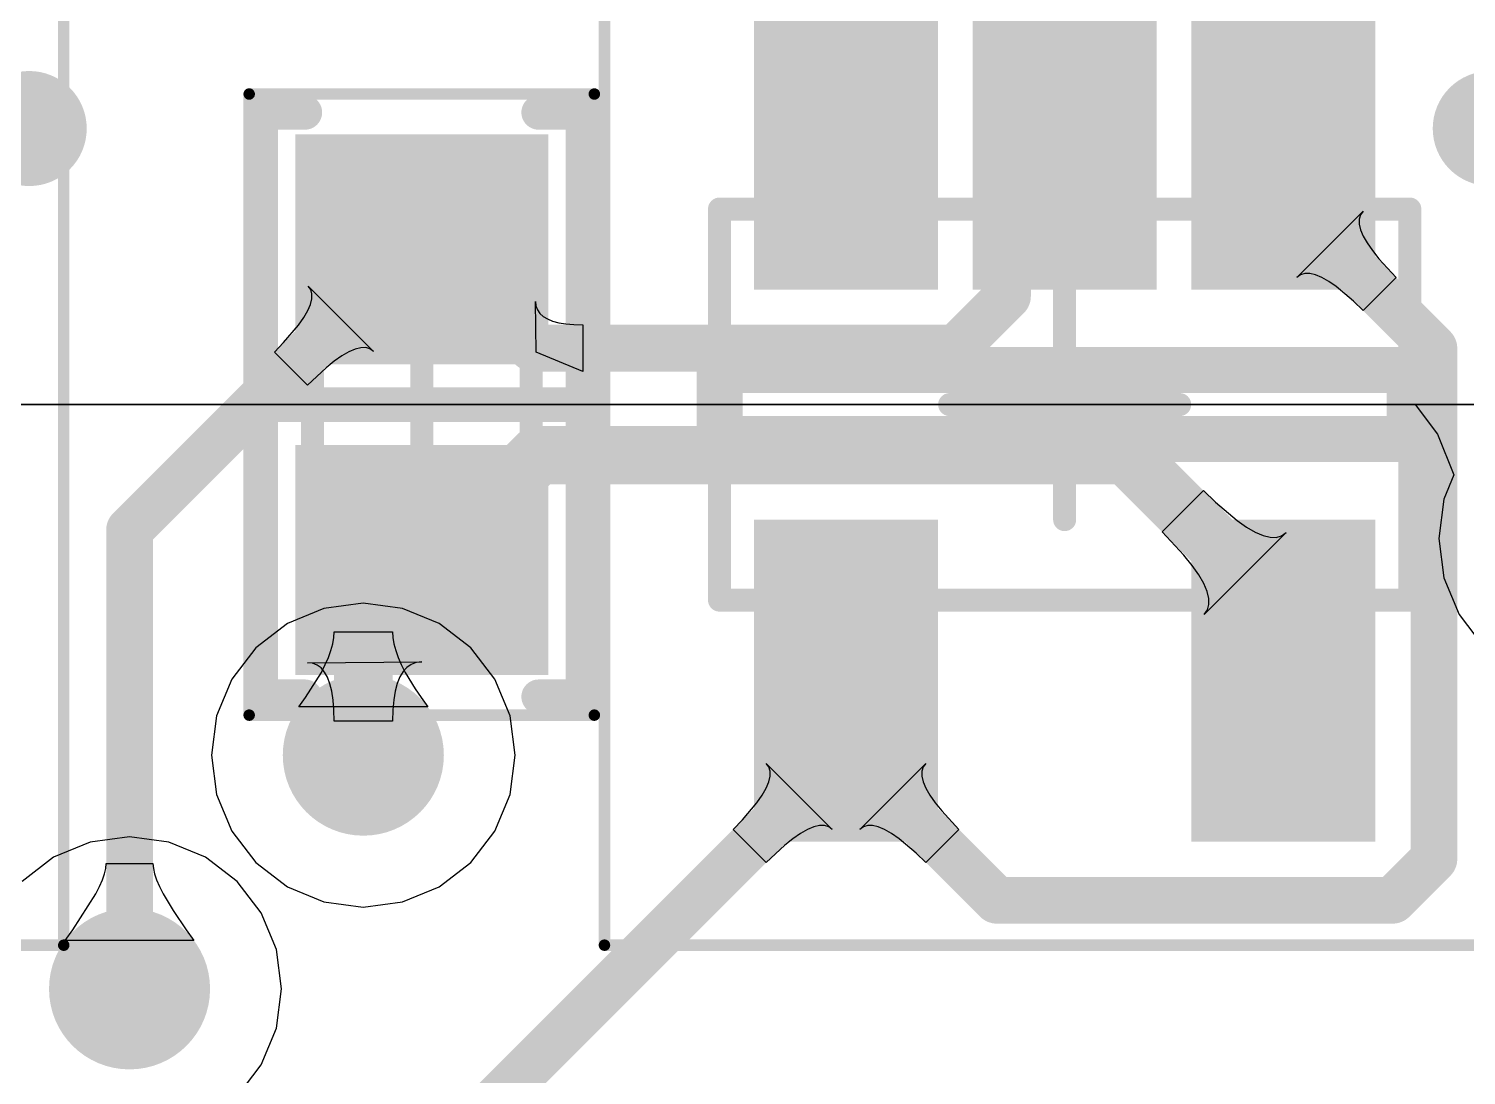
# Model space of a CAD drawing. Header units: inches. Extents: x -0.01 to 3.94, y -0.06 to 4.68.
# Drawn here: x 0.3028 to 0.5487, y 3.5652 to 3.7443 of the extents above; entities that cross this region are included whole.
import ezdxf

# ---------------------------------------------------------------- set-up
doc = ezdxf.new("R2010")
doc.units = ezdxf.units.IN
doc.header["$MEASUREMENT"] = 0
for name, color, linetype in [('Bottom Layer', 5, 'Continuous'), ('Int1 -GND)', 16, 'Continuous'), ('Int2 -PWR)', 76, 'Continuous'), ('Multi-Layer', 9, 'Continuous'), ('Top 3D Body', 56, 'Continuous'), ('Top Courtyard', 56, 'Continuous'), ('Top Layer', 1, 'Continuous'), ('Top Overlay', 2, 'Continuous'), ('Top Paste', 8, 'Continuous'), ('Top Solder', 216, 'Continuous'), ('Via Holes', 16, 'Continuous')]:
    doc.layers.add(name, color=color, linetype=linetype)

# ---------------------------------------------------------------- blocks, each defined once
blk = doc.blocks.new('A3DDA0BC_073E_4B18_9613_F713A7EC1E27_427')
at = {"layer": 'Top Layer'}
for points in [[(-0.07283, 0.02362), (-0.07283, 0.05118), (-0.02165, 0.05118), (-0.02165, 0.02362)], [(0.02165, 0.02362), (0.02165, 0.05118), (0.07283, 0.05118), (0.07283, 0.02362)], [(-0.07283, -0.01378), (-0.07283, 0.01378), (-0.02165, 0.01378), (-0.02165, -0.01378)], [(-0.07283, -0.05118), (-0.07283, -0.02362), (-0.02165, -0.02362), (-0.02165, -0.05118)], [(0.02165, -0.05118), (0.02165, -0.02362), (0.07283, -0.02362), (0.07283, -0.05118)]]:
    blk.add_hatch(color=1, dxfattribs=at).paths.add_polyline_path(points)
at = {"layer": 'Top Paste'}
for points in [[(-0.07283, 0.02362), (-0.07283, 0.05118), (-0.02165, 0.05118), (-0.02165, 0.02362)], [(0.02165, 0.02362), (0.02165, 0.05118), (0.07283, 0.05118), (0.07283, 0.02362)], [(-0.07283, -0.01378), (-0.07283, 0.01378), (-0.02165, 0.01378), (-0.02165, -0.01378)], [(-0.07283, -0.05118), (-0.07283, -0.02362), (-0.02165, -0.02362), (-0.02165, -0.05118)], [(0.02165, -0.05118), (0.02165, -0.02362), (0.07283, -0.02362), (0.07283, -0.05118)]]:
    blk.add_hatch(color=8, dxfattribs=at).paths.add_polyline_path(points)
at = {"layer": 'Top Solder'}
for points in [[(-0.0748, 0.02165), (-0.0748, 0.05315), (-0.01969, 0.05315), (-0.01969, 0.02165)], [(0.01968, 0.02165), (0.01968, 0.05315), (0.0748, 0.05315), (0.0748, 0.02165)], [(-0.0748, -0.01575), (-0.0748, 0.01575), (-0.01969, 0.01575), (-0.01969, -0.01575)], [(-0.0748, -0.05315), (-0.0748, -0.02165), (-0.01969, -0.02165), (-0.01969, -0.05315)], [(0.01968, -0.05315), (0.01968, -0.02165), (0.0748, -0.02165), (0.0748, -0.05315)]]:
    blk.add_hatch(color=216, dxfattribs=at).paths.add_polyline_path(points)
at = {"layer": 'Top 3D Body'}
for points in [[(-0.03346, -0.05905, 0.00394, 0.00394, 0), (-0.03346, 0.05906, 0.00394, 0.00394, 0)], [(0.03346, 0.05906, 0.00394, 0.00394, 0), (-0.03346, 0.05906, 0.00394, 0.00394, 0)], [(0.03346, -0.05905, 0.00394, 0.00394, 0), (0.03346, 0.05906, 0.00394, 0.00394, 0)], [(0.03346, -0.05905, 0.00394, 0.00394, 0), (-0.03346, -0.05905, 0.00394, 0.00394, 0)]]:
    blk.add_lwpolyline(points, format="xyseb", dxfattribs=at)
for points in [[(-0.03445, 0.05906, 0.00197, 0.00197, 1), (-0.03248, 0.05906, 0.00197, 0.00197, 1)], [(-0.03445, 0.05906, 0.00197, 0.00197, 1), (-0.03248, 0.05906, 0.00197, 0.00197, 1)], [(0.03248, 0.05906, 0.00197, 0.00197, 1), (0.03445, 0.05906, 0.00197, 0.00197, 1)], [(0.03248, 0.05906, 0.00197, 0.00197, 1), (0.03445, 0.05906, 0.00197, 0.00197, 1)], [(-0.03445, -0.05905, 0.00197, 0.00197, 1), (-0.03248, -0.05905, 0.00197, 0.00197, 1)], [(-0.03445, -0.05905, 0.00197, 0.00197, 1), (-0.03248, -0.05905, 0.00197, 0.00197, 1)], [(0.03248, -0.05905, 0.00197, 0.00197, 1), (0.03445, -0.05905, 0.00197, 0.00197, 1)], [(0.03248, -0.05905, 0.00197, 0.00197, 1), (0.03445, -0.05905, 0.00197, 0.00197, 1)]]:
    blk.add_lwpolyline(points, format="xyseb", close=True, dxfattribs=at)
at = {"layer": 'Top Courtyard'}
for points in [[(-0.09252, -0.07874, 0.00197, 0.00197, 0), (-0.09252, 0.07874, 0.00197, 0.00197, 0)], [(0.09252, 0.07874, 0.00197, 0.00197, 0), (-0.09252, 0.07874, 0.00197, 0.00197, 0)], [(0.09252, -0.07874, 0.00197, 0.00197, 0), (0.09252, 0.07874, 0.00197, 0.00197, 0)], [(0, -0.01968, 0.00394, 0.00394, 0), (0, 0.01969, 0.00394, 0.00394, 0)], [(0.01969, 0, 0.00394, 0.00394, 0), (-0.01968, 0, 0.00394, 0.00394, 0)], [(0.09252, -0.07874, 0.00197, 0.00197, 0), (-0.09252, -0.07874, 0.00197, 0.00197, 0)]]:
    blk.add_lwpolyline(points, format="xyseb", dxfattribs=at)
for points in [[(-0.09301, 0.07874, 0.000984, 0.000984, 1), (-0.09203, 0.07874, 0.000984, 0.000984, 1)], [(-0.09301, 0.07874, 0.000984, 0.000984, 1), (-0.09203, 0.07874, 0.000984, 0.000984, 1)], [(0.09203, 0.07874, 0.000984, 0.000984, 1), (0.09301, 0.07874, 0.000984, 0.000984, 1)], [(0.09203, 0.07874, 0.000984, 0.000984, 1), (0.09301, 0.07874, 0.000984, 0.000984, 1)], [(-0.00098, 0.01969, 0.00197, 0.00197, 1), (0.00098, 0.01969, 0.00197, 0.00197, 1)], [(-0.02067, 0, 0.00197, 0.00197, 1), (-0.0187, 0, 0.00197, 0.00197, 1)], [(0.0187, 0, 0.00197, 0.00197, 1), (0.02067, 0, 0.00197, 0.00197, 1)], [(-0.00098, -0.01968, 0.00197, 0.00197, 1), (0.00098, -0.01968, 0.00197, 0.00197, 1)], [(-0.09301, -0.07874, 0.000984, 0.000984, 1), (-0.09203, -0.07874, 0.000984, 0.000984, 1)], [(-0.09301, -0.07874, 0.000984, 0.000984, 1), (-0.09203, -0.07874, 0.000984, 0.000984, 1)], [(0.09203, -0.07874, 0.000984, 0.000984, 1), (0.09301, -0.07874, 0.000984, 0.000984, 1)], [(0.09203, -0.07874, 0.000984, 0.000984, 1), (0.09301, -0.07874, 0.000984, 0.000984, 1)]]:
    blk.add_lwpolyline(points, format="xyseb", close=True, dxfattribs=at)
at = {"layer": 'Top Overlay'}
for points in [[(-0.04232, 0.07283, 0.00984, 0.00984, 1), (-0.05217, 0.07283, 0.00984, 0.00984, 1)], [(-0.05463, 0.07283, 0.00492, 0.00492, 1), (-0.0497, 0.07283, 0.00492, 0.00492, 1)], [(-0.04478, 0.07283, 0.00492, 0.00492, 1), (-0.03986, 0.07283, 0.00492, 0.00492, 1)], [(-0.00787, 0.05906, 0.00394, 0.00394, 1), (-0.00394, 0.05906, 0.00394, 0.00394, 1)], [(-0.00787, 0.05906, 0.00394, 0.00394, 1), (-0.00394, 0.05906, 0.00394, 0.00394, 1)], [(0.00394, 0.05906, 0.00394, 0.00394, 1), (0.00787, 0.05906, 0.00394, 0.00394, 1)], [(0.00394, 0.05906, 0.00394, 0.00394, 1), (0.00787, 0.05906, 0.00394, 0.00394, 1)], [(-0.00787, -0.05905, 0.00394, 0.00394, 1), (-0.00394, -0.05905, 0.00394, 0.00394, 1)], [(-0.00787, -0.05905, 0.00394, 0.00394, 1), (-0.00394, -0.05905, 0.00394, 0.00394, 1)], [(0.00394, -0.05905, 0.00394, 0.00394, 1), (0.00787, -0.05905, 0.00394, 0.00394, 1)], [(0.00394, -0.05905, 0.00394, 0.00394, 1), (0.00787, -0.05905, 0.00394, 0.00394, 1)]]:
    blk.add_lwpolyline(points, format="xyseb", close=True, dxfattribs=at)
for points in [[(0.00591, 0.05906, 0.00787, 0.00787, 0), (-0.00591, 0.05906, 0.00787, 0.00787, 0)], [(-0.00591, -0.05905, 0.00787, 0.00787, 0), (-0.00591, 0.05906, 0.00787, 0.00787, 0)], [(0.00591, -0.05905, 0.00787, 0.00787, 0), (0.00591, 0.05906, 0.00787, 0.00787, 0)], [(0.00591, -0.05905, 0.00787, 0.00787, 0), (-0.00591, -0.05905, 0.00787, 0.00787, 0)]]:
    blk.add_lwpolyline(points, format="xyseb", dxfattribs=at)
blk = doc.blocks.new('A3DDA0BC_073E_4B18_9613_F713A7EC1E27_429')
at = {"layer": 'Top Layer'}
for points in [[(-0.07283, 0.02362), (-0.07283, 0.05118), (-0.02165, 0.05118), (-0.02165, 0.02362)], [(0.02165, 0.02362), (0.02165, 0.05118), (0.07283, 0.05118), (0.07283, 0.02362)], [(-0.07283, -0.01378), (-0.07283, 0.01378), (-0.02165, 0.01378), (-0.02165, -0.01378)], [(-0.07283, -0.05118), (-0.07283, -0.02362), (-0.02165, -0.02362), (-0.02165, -0.05118)], [(0.02165, -0.05118), (0.02165, -0.02362), (0.07283, -0.02362), (0.07283, -0.05118)]]:
    blk.add_hatch(color=1, dxfattribs=at).paths.add_polyline_path(points)
at = {"layer": 'Top Paste'}
for points in [[(-0.07283, 0.02362), (-0.07283, 0.05118), (-0.02165, 0.05118), (-0.02165, 0.02362)], [(0.02165, 0.02362), (0.02165, 0.05118), (0.07283, 0.05118), (0.07283, 0.02362)], [(-0.07283, -0.01378), (-0.07283, 0.01378), (-0.02165, 0.01378), (-0.02165, -0.01378)], [(-0.07283, -0.05118), (-0.07283, -0.02362), (-0.02165, -0.02362), (-0.02165, -0.05118)], [(0.02165, -0.05118), (0.02165, -0.02362), (0.07283, -0.02362), (0.07283, -0.05118)]]:
    blk.add_hatch(color=8, dxfattribs=at).paths.add_polyline_path(points)
at = {"layer": 'Top Solder'}
for points in [[(-0.0748, 0.02165), (-0.0748, 0.05315), (-0.01969, 0.05315), (-0.01969, 0.02165)], [(0.01968, 0.02165), (0.01968, 0.05315), (0.0748, 0.05315), (0.0748, 0.02165)], [(-0.0748, -0.01575), (-0.0748, 0.01575), (-0.01969, 0.01575), (-0.01969, -0.01575)], [(-0.0748, -0.05315), (-0.0748, -0.02165), (-0.01969, -0.02165), (-0.01969, -0.05315)], [(0.01968, -0.05315), (0.01968, -0.02165), (0.0748, -0.02165), (0.0748, -0.05315)]]:
    blk.add_hatch(color=216, dxfattribs=at).paths.add_polyline_path(points)
at = {"layer": 'Top 3D Body'}
for points in [[(-0.03346, -0.05905, 0.00394, 0.00394, 0), (-0.03346, 0.05906, 0.00394, 0.00394, 0)], [(0.03346, 0.05906, 0.00394, 0.00394, 0), (-0.03346, 0.05906, 0.00394, 0.00394, 0)], [(0.03346, -0.05905, 0.00394, 0.00394, 0), (0.03346, 0.05906, 0.00394, 0.00394, 0)], [(0.03346, -0.05905, 0.00394, 0.00394, 0), (-0.03346, -0.05905, 0.00394, 0.00394, 0)]]:
    blk.add_lwpolyline(points, format="xyseb", dxfattribs=at)
for points in [[(-0.03445, 0.05906, 0.00197, 0.00197, 1), (-0.03248, 0.05906, 0.00197, 0.00197, 1)], [(-0.03445, 0.05906, 0.00197, 0.00197, 1), (-0.03248, 0.05906, 0.00197, 0.00197, 1)], [(0.03248, 0.05906, 0.00197, 0.00197, 1), (0.03445, 0.05906, 0.00197, 0.00197, 1)], [(0.03248, 0.05906, 0.00197, 0.00197, 1), (0.03445, 0.05906, 0.00197, 0.00197, 1)], [(-0.03445, -0.05905, 0.00197, 0.00197, 1), (-0.03248, -0.05905, 0.00197, 0.00197, 1)], [(-0.03445, -0.05905, 0.00197, 0.00197, 1), (-0.03248, -0.05905, 0.00197, 0.00197, 1)], [(0.03248, -0.05905, 0.00197, 0.00197, 1), (0.03445, -0.05905, 0.00197, 0.00197, 1)], [(0.03248, -0.05905, 0.00197, 0.00197, 1), (0.03445, -0.05905, 0.00197, 0.00197, 1)]]:
    blk.add_lwpolyline(points, format="xyseb", close=True, dxfattribs=at)
at = {"layer": 'Top Courtyard'}
for points in [[(-0.09252, -0.07874, 0.00197, 0.00197, 0), (-0.09252, 0.07874, 0.00197, 0.00197, 0)], [(0.09252, 0.07874, 0.00197, 0.00197, 0), (-0.09252, 0.07874, 0.00197, 0.00197, 0)], [(0.09252, -0.07874, 0.00197, 0.00197, 0), (0.09252, 0.07874, 0.00197, 0.00197, 0)], [(0, -0.01968, 0.00394, 0.00394, 0), (0, 0.01969, 0.00394, 0.00394, 0)], [(0.01969, 0, 0.00394, 0.00394, 0), (-0.01968, 0, 0.00394, 0.00394, 0)], [(0.09252, -0.07874, 0.00197, 0.00197, 0), (-0.09252, -0.07874, 0.00197, 0.00197, 0)]]:
    blk.add_lwpolyline(points, format="xyseb", dxfattribs=at)
for points in [[(-0.09301, 0.07874, 0.000984, 0.000984, 1), (-0.09203, 0.07874, 0.000984, 0.000984, 1)], [(-0.09301, 0.07874, 0.000984, 0.000984, 1), (-0.09203, 0.07874, 0.000984, 0.000984, 1)], [(0.09203, 0.07874, 0.000984, 0.000984, 1), (0.09301, 0.07874, 0.000984, 0.000984, 1)], [(0.09203, 0.07874, 0.000984, 0.000984, 1), (0.09301, 0.07874, 0.000984, 0.000984, 1)], [(-0.00098, 0.01969, 0.00197, 0.00197, 1), (0.00098, 0.01969, 0.00197, 0.00197, 1)], [(-0.02067, 0, 0.00197, 0.00197, 1), (-0.0187, 0, 0.00197, 0.00197, 1)], [(0.0187, 0, 0.00197, 0.00197, 1), (0.02067, 0, 0.00197, 0.00197, 1)], [(-0.00098, -0.01968, 0.00197, 0.00197, 1), (0.00098, -0.01968, 0.00197, 0.00197, 1)], [(-0.09301, -0.07874, 0.000984, 0.000984, 1), (-0.09203, -0.07874, 0.000984, 0.000984, 1)], [(-0.09301, -0.07874, 0.000984, 0.000984, 1), (-0.09203, -0.07874, 0.000984, 0.000984, 1)], [(0.09203, -0.07874, 0.000984, 0.000984, 1), (0.09301, -0.07874, 0.000984, 0.000984, 1)], [(0.09203, -0.07874, 0.000984, 0.000984, 1), (0.09301, -0.07874, 0.000984, 0.000984, 1)]]:
    blk.add_lwpolyline(points, format="xyseb", close=True, dxfattribs=at)
at = {"layer": 'Top Overlay'}
for points in [[(-0.04232, 0.07283, 0.00984, 0.00984, 1), (-0.05217, 0.07283, 0.00984, 0.00984, 1)], [(-0.05463, 0.07283, 0.00492, 0.00492, 1), (-0.0497, 0.07283, 0.00492, 0.00492, 1)], [(-0.04478, 0.07283, 0.00492, 0.00492, 1), (-0.03986, 0.07283, 0.00492, 0.00492, 1)], [(-0.00787, 0.05906, 0.00394, 0.00394, 1), (-0.00394, 0.05906, 0.00394, 0.00394, 1)], [(-0.00787, 0.05906, 0.00394, 0.00394, 1), (-0.00394, 0.05906, 0.00394, 0.00394, 1)], [(0.00394, 0.05906, 0.00394, 0.00394, 1), (0.00787, 0.05906, 0.00394, 0.00394, 1)], [(0.00394, 0.05906, 0.00394, 0.00394, 1), (0.00787, 0.05906, 0.00394, 0.00394, 1)], [(-0.00787, -0.05905, 0.00394, 0.00394, 1), (-0.00394, -0.05905, 0.00394, 0.00394, 1)], [(-0.00787, -0.05905, 0.00394, 0.00394, 1), (-0.00394, -0.05905, 0.00394, 0.00394, 1)], [(0.00394, -0.05905, 0.00394, 0.00394, 1), (0.00787, -0.05905, 0.00394, 0.00394, 1)], [(0.00394, -0.05905, 0.00394, 0.00394, 1), (0.00787, -0.05905, 0.00394, 0.00394, 1)]]:
    blk.add_lwpolyline(points, format="xyseb", close=True, dxfattribs=at)
for points in [[(0.00591, 0.05906, 0.00787, 0.00787, 0), (-0.00591, 0.05906, 0.00787, 0.00787, 0)], [(-0.00591, -0.05905, 0.00787, 0.00787, 0), (-0.00591, 0.05906, 0.00787, 0.00787, 0)], [(0.00591, -0.05905, 0.00787, 0.00787, 0), (0.00591, 0.05906, 0.00787, 0.00787, 0)], [(0.00591, -0.05905, 0.00787, 0.00787, 0), (-0.00591, -0.05905, 0.00787, 0.00787, 0)]]:
    blk.add_lwpolyline(points, format="xyseb", dxfattribs=at)
blk = doc.blocks.new('CAP_0603_1608_592')
at = {"layer": 'Top Layer'}
for points in [[(-0.04429, -0.01968), (-0.04429, 0.01969), (-0.00886, 0.01969), (-0.00886, -0.01968)], [(0.00886, -0.01968), (0.00886, 0.01969), (0.04429, 0.01969), (0.04429, -0.01968)]]:
    blk.add_hatch(color=1, dxfattribs=at).paths.add_polyline_path(points)
at = {"layer": 'Top Paste'}
for points in [[(-0.04429, -0.01968), (-0.04429, 0.01969), (-0.00886, 0.01969), (-0.00886, -0.01968)], [(0.00886, -0.01968), (0.00886, 0.01969), (0.04429, 0.01969), (0.04429, -0.01968)]]:
    blk.add_hatch(color=8, dxfattribs=at).paths.add_polyline_path(points)
at = {"layer": 'Top Solder'}
for points in [[(-0.04626, -0.02165), (-0.04626, 0.02165), (-0.00689, 0.02165), (-0.00689, -0.02165)], [(0.00689, -0.02165), (0.00689, 0.02165), (0.04626, 0.02165), (0.04626, -0.02165)]]:
    blk.add_hatch(color=216, dxfattribs=at).paths.add_polyline_path(points)
at = {"layer": 'Top 3D Body'}
for points in [[(-0.03445, 0.0187, 0.00394, 0.00394, 0), (0.03445, 0.0187, 0.00394, 0.00394, 0)], [(-0.03445, 0.0187, 0.00394, 0.00394, 0), (-0.03445, -0.0187, 0.00394, 0.00394, 0)], [(0.03445, 0.0187, 0.00394, 0.00394, 0), (0.03445, -0.0187, 0.00394, 0.00394, 0)], [(-0.03445, -0.0187, 0.00394, 0.00394, 0), (0.03445, -0.0187, 0.00394, 0.00394, 0)]]:
    blk.add_lwpolyline(points, format="xyseb", dxfattribs=at)
for points in [[(-0.03543, 0.0187, 0.00197, 0.00197, 1), (-0.03346, 0.0187, 0.00197, 0.00197, 1)], [(-0.03543, 0.0187, 0.00197, 0.00197, 1), (-0.03346, 0.0187, 0.00197, 0.00197, 1)], [(0.03346, 0.0187, 0.00197, 0.00197, 1), (0.03543, 0.0187, 0.00197, 0.00197, 1)], [(0.03346, 0.0187, 0.00197, 0.00197, 1), (0.03543, 0.0187, 0.00197, 0.00197, 1)], [(-0.03543, -0.0187, 0.00197, 0.00197, 1), (-0.03346, -0.0187, 0.00197, 0.00197, 1)], [(-0.03543, -0.0187, 0.00197, 0.00197, 1), (-0.03346, -0.0187, 0.00197, 0.00197, 1)], [(0.03346, -0.0187, 0.00197, 0.00197, 1), (0.03543, -0.0187, 0.00197, 0.00197, 1)], [(0.03346, -0.0187, 0.00197, 0.00197, 1), (0.03543, -0.0187, 0.00197, 0.00197, 1)]]:
    blk.add_lwpolyline(points, format="xyseb", close=True, dxfattribs=at)
at = {"layer": 'Top Courtyard'}
for points in [[(-0.05315, 0.02953, 0.00197, 0.00197, 0), (0.05315, 0.02953, 0.00197, 0.00197, 0)], [(-0.05315, 0.02953, 0.00197, 0.00197, 0), (-0.05315, -0.02953, 0.00197, 0.00197, 0)], [(0.05315, 0.02953, 0.00197, 0.00197, 0), (0.05315, -0.02953, 0.00197, 0.00197, 0)], [(0, 0.0187, 0.00394, 0.00394, 0), (0, -0.0187, 0.00394, 0.00394, 0)], [(-0.0187, 0, 0.00394, 0.00394, 0), (0.0187, 0, 0.00394, 0.00394, 0)], [(-0.05315, -0.02953, 0.00197, 0.00197, 0), (0.05315, -0.02953, 0.00197, 0.00197, 0)]]:
    blk.add_lwpolyline(points, format="xyseb", dxfattribs=at)
for points in [[(-0.05364, 0.02953, 0.000984, 0.000984, 1), (-0.05266, 0.02953, 0.000984, 0.000984, 1)], [(-0.05364, 0.02953, 0.000984, 0.000984, 1), (-0.05266, 0.02953, 0.000984, 0.000984, 1)], [(0.05266, 0.02953, 0.000984, 0.000984, 1), (0.05364, 0.02953, 0.000984, 0.000984, 1)], [(0.05266, 0.02953, 0.000984, 0.000984, 1), (0.05364, 0.02953, 0.000984, 0.000984, 1)], [(-0.00098, 0.0187, 0.00197, 0.00197, 1), (0.00098, 0.0187, 0.00197, 0.00197, 1)], [(-0.01968, 0, 0.00197, 0.00197, 1), (-0.01772, 0, 0.00197, 0.00197, 1)], [(0.01772, 0, 0.00197, 0.00197, 1), (0.01968, 0, 0.00197, 0.00197, 1)], [(-0.00098, -0.0187, 0.00197, 0.00197, 1), (0.00098, -0.0187, 0.00197, 0.00197, 1)], [(-0.05364, -0.02953, 0.000984, 0.000984, 1), (-0.05266, -0.02953, 0.000984, 0.000984, 1)], [(-0.05364, -0.02953, 0.000984, 0.000984, 1), (-0.05266, -0.02953, 0.000984, 0.000984, 1)], [(0.05266, -0.02953, 0.000984, 0.000984, 1), (0.05364, -0.02953, 0.000984, 0.000984, 1)], [(0.05266, -0.02953, 0.000984, 0.000984, 1), (0.05364, -0.02953, 0.000984, 0.000984, 1)]]:
    blk.add_lwpolyline(points, format="xyseb", close=True, dxfattribs=at)
at = {"layer": 'Top Overlay'}
for points in [[(-0.05, 0.02756, 0.00591, 0.00591, 0), (-0.05, 0.02, 0.00591, 0.00591, 0)], [(-0.05, 0.02756, 0.00591, 0.00591, 0), (0.05, 0.02756, 0.00591, 0.00591, 0)], [(0, 0.02756, 0.00591, 0.00591, 0), (0, -0.02756, 0.00591, 0.00591, 0)], [(0.05, 0.02756, 0.00591, 0.00591, 0), (0.05, 0.02, 0.00591, 0.00591, 0)], [(-0.05, -0.02, 0.00591, 0.00591, 0), (-0.05, -0.02756, 0.00591, 0.00591, 0)], [(0.05, -0.02, 0.00591, 0.00591, 0), (0.05, -0.02756, 0.00591, 0.00591, 0)], [(-0.05, -0.02756, 0.00591, 0.00591, 0), (0.05, -0.02756, 0.00591, 0.00591, 0)]]:
    blk.add_lwpolyline(points, format="xyseb", dxfattribs=at)
for points in [[(-0.05148, 0.02756, 0.00295, 0.00295, 1), (-0.04852, 0.02756, 0.00295, 0.00295, 1)], [(-0.05148, 0.02756, 0.00295, 0.00295, 1), (-0.04852, 0.02756, 0.00295, 0.00295, 1)], [(-0.00148, 0.02756, 0.00295, 0.00295, 1), (0.00148, 0.02756, 0.00295, 0.00295, 1)], [(0.04852, 0.02756, 0.00295, 0.00295, 1), (0.05148, 0.02756, 0.00295, 0.00295, 1)], [(0.04852, 0.02756, 0.00295, 0.00295, 1), (0.05148, 0.02756, 0.00295, 0.00295, 1)], [(-0.05148, 0.02, 0.00295, 0.00295, 1), (-0.04852, 0.02, 0.00295, 0.00295, 1)], [(0.04852, 0.02, 0.00295, 0.00295, 1), (0.05148, 0.02, 0.00295, 0.00295, 1)], [(-0.05148, -0.02, 0.00295, 0.00295, 1), (-0.04852, -0.02, 0.00295, 0.00295, 1)], [(0.04852, -0.02, 0.00295, 0.00295, 1), (0.05148, -0.02, 0.00295, 0.00295, 1)], [(-0.05148, -0.02756, 0.00295, 0.00295, 1), (-0.04852, -0.02756, 0.00295, 0.00295, 1)], [(-0.05148, -0.02756, 0.00295, 0.00295, 1), (-0.04852, -0.02756, 0.00295, 0.00295, 1)], [(-0.00148, -0.02756, 0.00295, 0.00295, 1), (0.00148, -0.02756, 0.00295, 0.00295, 1)], [(0.04852, -0.02756, 0.00295, 0.00295, 1), (0.05148, -0.02756, 0.00295, 0.00295, 1)], [(0.04852, -0.02756, 0.00295, 0.00295, 1), (0.05148, -0.02756, 0.00295, 0.00295, 1)]]:
    blk.add_lwpolyline(points, format="xyseb", close=True, dxfattribs=at)

msp = doc.modelspace()

# ---------------------------------------------------------------- hatches: boundary and pattern name
at = {"layer": 'Bottom Layer'}
h = msp.add_hatch(color=5, dxfattribs=at)
edge = h.paths.add_edge_path()
edge.add_arc((0.36, 3.62), 0.01378, 0, 360)
h = msp.add_hatch(color=5, dxfattribs=at)
edge = h.paths.add_edge_path()
edge.add_arc((0.32, 3.58), 0.01378, 0, 360)
at = {"layer": 'Int1 -GND)'}
h = msp.add_hatch(color=7, dxfattribs=at)
edge = h.paths.add_edge_path()
edge.add_arc((0.36, 3.62), 0.01378, 0, 360)
h = msp.add_hatch(color=7, dxfattribs=at)
edge = h.paths.add_edge_path()
edge.add_arc((0.32, 3.58), 0.01378, 0, 360)
at = {"layer": 'Int2 -PWR)'}
h = msp.add_hatch(color=7, dxfattribs=at)
edge = h.paths.add_edge_path()
edge.add_arc((0.36, 3.62), 0.01378, 0, 360)
h = msp.add_hatch(color=7, dxfattribs=at)
edge = h.paths.add_edge_path()
edge.add_arc((0.32, 3.58), 0.01378, 0, 360)
at = {"layer": 'Top Layer'}
h = msp.add_hatch(color=1, dxfattribs=at)
edge = h.paths.add_edge_path()
edge.add_arc((0.36, 3.62), 0.01378, 0, 360)
h = msp.add_hatch(color=1, dxfattribs=at)
edge = h.paths.add_edge_path()
edge.add_arc((0.32, 3.58), 0.01378, 0, 360)
at = {"layer": 'Via Holes'}
h = msp.add_hatch(color=7, dxfattribs=at)
edge = h.paths.add_edge_path()
edge.add_arc((0.36, 3.62), 0.00689, 0, 360)
h = msp.add_hatch(color=7, dxfattribs=at)
edge = h.paths.add_edge_path()
edge.add_arc((0.32, 3.58), 0.00689, 0, 360)

# ---------------------------------------------------------------- linework, layer by layer
at = {"layer": 'Int1 -GND)'}
for p, q in [((0.15, 3.68), (1.07, 3.68)), ((0.36, 3.646), (0.35327, 3.64512)), ((0.36673, 3.64512), (0.36, 3.646)), ((0.35327, 3.64512), (0.347, 3.64252)), ((0.373, 3.64252), (0.36673, 3.64512)), ((0.347, 3.64252), (0.34161, 3.63839)), ((0.37839, 3.63839), (0.373, 3.64252)), ((0.34161, 3.63839), (0.33748, 3.633)), ((0.38252, 3.633), (0.37839, 3.63839)), ((0.33748, 3.633), (0.33488, 3.62673)), ((0.38512, 3.62673), (0.38252, 3.633)), ((0.33488, 3.62673), (0.334, 3.62)), ((0.386, 3.62), (0.38512, 3.62673)), ((0.334, 3.62), (0.33488, 3.61327)), ((0.38512, 3.61327), (0.386, 3.62)), ((0.33488, 3.61327), (0.33748, 3.607)), ((0.38252, 3.607), (0.38512, 3.61327)), ((0.33748, 3.607), (0.34161, 3.60161)), ((0.37839, 3.60161), (0.38252, 3.607)), ((0.34161, 3.60161), (0.347, 3.59748)), ((0.373, 3.59748), (0.37839, 3.60161)), ((0.347, 3.59748), (0.35327, 3.59488)), ((0.36673, 3.59488), (0.373, 3.59748)), ((0.35327, 3.59488), (0.36, 3.594)), ((0.36, 3.594), (0.36673, 3.59488))]:
    msp.add_line(p, q, dxfattribs=at)
at = {"layer": 'Int2 -PWR)'}
for p, q in [((0.15, 3.68), (0.53998, 3.68)), ((0.53998, 3.68), (0.54379, 3.67495)), ((0.54379, 3.67495), (0.54662, 3.668)), ((0.54662, 3.668), (0.54488, 3.6638)), ((0.54488, 3.6638), (0.544, 3.65707)), ((0.544, 3.65707), (0.54488, 3.65034)), ((0.54488, 3.65034), (0.54748, 3.64407)), ((0.54748, 3.64407), (0.55161, 3.63868)), ((0.32, 3.606), (0.31327, 3.60512)), ((0.32673, 3.60512), (0.32, 3.606)), ((0.31327, 3.60512), (0.307, 3.60252)), ((0.333, 3.60252), (0.32673, 3.60512)), ((0.307, 3.60252), (0.30161, 3.59839)), ((0.33839, 3.59839), (0.333, 3.60252)), ((0.34252, 3.593), (0.33839, 3.59839)), ((0.34512, 3.58673), (0.34252, 3.593)), ((0.346, 3.58), (0.34512, 3.58673)), ((0.34512, 3.57327), (0.346, 3.58)), ((0.34252, 3.567), (0.34512, 3.57327)), ((0.33839, 3.56161), (0.34252, 3.567))]:
    msp.add_line(p, q, dxfattribs=at)
at = {"layer": 'Multi-Layer'}
msp.add_line((1.07, 3.68), (0.15, 3.68), dxfattribs=at)
at = {"layer": 'Top Layer'}
for p, q in [((0.51975, 3.70177), (0.53106, 3.71309)), ((0.53061, 3.71247), (0.53038, 3.71173)), ((0.53038, 3.71173), (0.53038, 3.71088)), ((0.53106, 3.71309), (0.53061, 3.71247)), ((0.53038, 3.71088), (0.53061, 3.70992)), ((0.53061, 3.70992), (0.53106, 3.70884)), ((0.53106, 3.70884), (0.53174, 3.70766)), ((0.53174, 3.70766), (0.53265, 3.70636)), ((0.53265, 3.70636), (0.53378, 3.70494)), ((0.53378, 3.70494), (0.53672, 3.70177)), ((0.52037, 3.70223), (0.51975, 3.70177)), ((0.52111, 3.70245), (0.52037, 3.70223)), ((0.52195, 3.70245), (0.52111, 3.70245)), ((0.52292, 3.70223), (0.52195, 3.70245)), ((0.52399, 3.70177), (0.52292, 3.70223)), ((0.351, 3.69968), (0.35055, 3.70029)), ((0.35055, 3.70029), (0.36175, 3.6891)), ((0.35121, 3.69895), (0.351, 3.69968)), ((0.52518, 3.70109), (0.52399, 3.70177)), ((0.52648, 3.70019), (0.52518, 3.70109)), ((0.52942, 3.6977), (0.52648, 3.70019)), ((0.53672, 3.70177), (0.53106, 3.69612)), ((0.35049, 3.69608), (0.35096, 3.69715)), ((0.35096, 3.69715), (0.3512, 3.69811)), ((0.3512, 3.69811), (0.35121, 3.69895)), ((0.38956, 3.68898), (0.38944, 3.69765)), ((0.38944, 3.69765), (0.38954, 3.69689)), ((0.38954, 3.69689), (0.38979, 3.69621)), ((0.53106, 3.69612), (0.52942, 3.6977)), ((0.34889, 3.69358), (0.3498, 3.69489)), ((0.3498, 3.69489), (0.35049, 3.69608)), ((0.38979, 3.69621), (0.3902, 3.69561)), ((0.3902, 3.69561), (0.39077, 3.69509)), ((0.39077, 3.69509), (0.3915, 3.69465)), ((0.3915, 3.69465), (0.39239, 3.69429)), ((0.34637, 3.69063), (0.34889, 3.69358)), ((0.39239, 3.69429), (0.39345, 3.69401)), ((0.39345, 3.69401), (0.39466, 3.69381)), ((0.39466, 3.69381), (0.39603, 3.69369)), ((0.39603, 3.69369), (0.39756, 3.69365)), ((0.39756, 3.69365), (0.39756, 3.68565)), ((0.34478, 3.68898), (0.34637, 3.69063)), ((0.35861, 3.6895), (0.35754, 3.68904)), ((0.35957, 3.68974), (0.35861, 3.6895)), ((0.36041, 3.68975), (0.35957, 3.68974)), ((0.36114, 3.68954), (0.36041, 3.68975)), ((0.36175, 3.6891), (0.36114, 3.68954)), ((0.35043, 3.68332), (0.34478, 3.68898)), ((0.35504, 3.68743), (0.35362, 3.68629)), ((0.35635, 3.68835), (0.35504, 3.68743)), ((0.35754, 3.68904), (0.35635, 3.68835)), ((0.39756, 3.68565), (0.38956, 3.68898)), ((0.35362, 3.68629), (0.35043, 3.68332)), ((0.49667, 3.65823), (0.50374, 3.6653)), ((0.50374, 3.6653), (0.5058, 3.66331)), ((0.5058, 3.66331), (0.5095, 3.66017)), ((0.5095, 3.66017), (0.51113, 3.65903)), ((0.50037, 3.65425), (0.49667, 3.65823)), ((0.51788, 3.65811), (0.50386, 3.64408)), ((0.51113, 3.65903), (0.51261, 3.65817)), ((0.51261, 3.65817), (0.51395, 3.65759)), ((0.51395, 3.65759), (0.51515, 3.65729)), ((0.51621, 3.65728), (0.51712, 3.65755)), ((0.51712, 3.65755), (0.51788, 3.65811)), ((0.51515, 3.65729), (0.51621, 3.65728)), ((0.5018, 3.65247), (0.50037, 3.65425)), ((0.50294, 3.65084), (0.5018, 3.65247)), ((0.5038, 3.64936), (0.50294, 3.65084)), ((0.50438, 3.64802), (0.5038, 3.64936)), ((0.50467, 3.64682), (0.50438, 3.64802)), ((0.50442, 3.64485), (0.50469, 3.64576)), ((0.50469, 3.64576), (0.50467, 3.64682)), ((0.50386, 3.64408), (0.50442, 3.64485)), ((0.35494, 3.64011), (0.355, 3.64111)), ((0.355, 3.64111), (0.365, 3.64111)), ((0.365, 3.64111), (0.36506, 3.64011)), ((0.35404, 3.63674), (0.35446, 3.63793)), ((0.35446, 3.63793), (0.35476, 3.63905)), ((0.35476, 3.63905), (0.35494, 3.64011)), ((0.36506, 3.64011), (0.36524, 3.63905)), ((0.36524, 3.63905), (0.36554, 3.63793)), ((0.36554, 3.63793), (0.36596, 3.63674)), ((0.35043, 3.63583), (0.37, 3.63595)), ((0.3513, 3.63573), (0.35043, 3.63583)), ((0.35208, 3.63543), (0.3513, 3.63573)), ((0.35276, 3.63493), (0.35208, 3.63543)), ((0.35283, 3.63417), (0.3535, 3.63549)), ((0.3535, 3.63549), (0.35404, 3.63674)), ((0.36596, 3.63674), (0.3665, 3.63549)), ((0.3665, 3.63549), (0.36717, 3.63417)), ((0.3682, 3.63553), (0.36745, 3.63503)), ((0.36905, 3.63584), (0.3682, 3.63553)), ((0.37, 3.63595), (0.36905, 3.63584)), ((0.35013, 3.62985), (0.35283, 3.63417)), ((0.35336, 3.63423), (0.35276, 3.63493)), ((0.35386, 3.63333), (0.35336, 3.63423)), ((0.35427, 3.63223), (0.35386, 3.63333)), ((0.36625, 3.6334), (0.3658, 3.63229)), ((0.3668, 3.63432), (0.36625, 3.6334)), ((0.36745, 3.63503), (0.3668, 3.63432)), ((0.36717, 3.63417), (0.36885, 3.63135)), ((0.35459, 3.63093), (0.35427, 3.63223)), ((0.35482, 3.62943), (0.35459, 3.63093)), ((0.36545, 3.63098), (0.3652, 3.62946)), ((0.3658, 3.63229), (0.36545, 3.63098)), ((0.36885, 3.63135), (0.36988, 3.62985)), ((0.34898, 3.62827), (0.35013, 3.62985)), ((0.37102, 3.62827), (0.34898, 3.62827)), ((0.35495, 3.62773), (0.35482, 3.62943)), ((0.3652, 3.62946), (0.36505, 3.62775)), ((0.36988, 3.62985), (0.37102, 3.62827)), ((0.355, 3.62583), (0.35495, 3.62773)), ((0.365, 3.62583), (0.355, 3.62583)), ((0.36505, 3.62775), (0.365, 3.62583)), ((0.42939, 3.61798), (0.42894, 3.6186)), ((0.42894, 3.6186), (0.44025, 3.60729)), ((0.44494, 3.60729), (0.45626, 3.6186)), ((0.45626, 3.6186), (0.4558, 3.61798)), ((0.42962, 3.61724), (0.42939, 3.61798)), ((0.42939, 3.61543), (0.42962, 3.61639)), ((0.42962, 3.61639), (0.42962, 3.61724)), ((0.4558, 3.61798), (0.45558, 3.61724)), ((0.45558, 3.61724), (0.45558, 3.61639)), ((0.45558, 3.61639), (0.4558, 3.61543)), ((0.42826, 3.61317), (0.42894, 3.61436)), ((0.42894, 3.61436), (0.42939, 3.61543)), ((0.4558, 3.61543), (0.45626, 3.61436)), ((0.45626, 3.61436), (0.45694, 3.61317)), ((0.42487, 3.60893), (0.42735, 3.61187)), ((0.42735, 3.61187), (0.42826, 3.61317)), ((0.45694, 3.61317), (0.45784, 3.61187)), ((0.45784, 3.61187), (0.45897, 3.61045)), ((0.42328, 3.60729), (0.42487, 3.60893)), ((0.45897, 3.61045), (0.46191, 3.60729)), ((0.42894, 3.60163), (0.42328, 3.60729)), ((0.43482, 3.60661), (0.43352, 3.6057)), ((0.43601, 3.60729), (0.43482, 3.60661)), ((0.43708, 3.60774), (0.43601, 3.60729)), ((0.43805, 3.60796), (0.43708, 3.60774)), ((0.43889, 3.60796), (0.43805, 3.60796)), ((0.43963, 3.60774), (0.43889, 3.60796)), ((0.44025, 3.60729), (0.43963, 3.60774)), ((0.44557, 3.60774), (0.44494, 3.60729)), ((0.4463, 3.60796), (0.44557, 3.60774)), ((0.44715, 3.60796), (0.4463, 3.60796)), ((0.44811, 3.60774), (0.44715, 3.60796)), ((0.44919, 3.60729), (0.44811, 3.60774)), ((0.45037, 3.60661), (0.44919, 3.60729)), ((0.45168, 3.6057), (0.45037, 3.60661)), ((0.46191, 3.60729), (0.45626, 3.60163)), ((0.43211, 3.60457), (0.42894, 3.60163)), ((0.43352, 3.6057), (0.43211, 3.60457)), ((0.45462, 3.60321), (0.45168, 3.6057)), ((0.31593, 3.60063), (0.316, 3.60145)), ((0.316, 3.60145), (0.324, 3.60145)), ((0.324, 3.60145), (0.32407, 3.60063)), ((0.45626, 3.60163), (0.45462, 3.60321)), ((0.31488, 3.59751), (0.31537, 3.59866)), ((0.31537, 3.59866), (0.31572, 3.5997)), ((0.31572, 3.5997), (0.31593, 3.60063)), ((0.32407, 3.60063), (0.32428, 3.5997)), ((0.32428, 3.5997), (0.32463, 3.59866)), ((0.32463, 3.59866), (0.32512, 3.59751)), ((0.31032, 3.59009), (0.31425, 3.59624)), ((0.31425, 3.59624), (0.31488, 3.59751)), ((0.32512, 3.59751), (0.32575, 3.59624)), ((0.32575, 3.59624), (0.32744, 3.59339)), ((0.32744, 3.59339), (0.32969, 3.59009)), ((0.30898, 3.58827), (0.31032, 3.59009)), ((0.32969, 3.59009), (0.33102, 3.58827)), ((0.33102, 3.58827), (0.30898, 3.58827))]:
    msp.add_line(p, q, dxfattribs=at)
for points in [[(0.45238, 3.73702, 0.008, 0.008, 0), (0.45238, 3.81, 0.008, 0.008, 0)], [(0.50762, 3.73702, 0.008, 0.008, 0), (0.50762, 3.80797, 0.008, 0.008, 0)], [(0.4426, 3.72724, 0.008, 0.008, 0), (0.45238, 3.73702, 0.008, 0.008, 0)], [(0.50762, 3.73702, 0.008, 0.008, 0), (0.5174, 3.72724, 0.008, 0.008, 0)], [(0.47022, 3.71746, 0.008, 0.008, 0), (0.48, 3.72724, 0.008, 0.008, 0)], [(0.5174, 3.71543, 0.008, 0.008, 0), (0.5174, 3.72724, 0.008, 0.008, 0)], [(0.47022, 3.69853, 0.008, 0.008, 0), (0.47022, 3.71746, 0.008, 0.008, 0)], [(0.5174, 3.71543, 0.008, 0.008, 0), (0.54318, 3.68965, 0.008, 0.008, 0)], [(0.32, 3.65854, 0.008, 0.008, 0), (0.36803, 3.70657, 0.008, 0.008, 0)], [(0.36803, 3.70657, 0.008, 0.008, 0), (0.37, 3.70657, 0.008, 0.008, 0)], [(0.37, 3.70657, 0.008, 0.008, 0), (0.37197, 3.70657, 0.008, 0.008, 0)], [(0.37197, 3.70657, 0.008, 0.008, 0), (0.38889, 3.68965, 0.008, 0.008, 0)], [(0.46135, 3.68965, 0.008, 0.008, 0), (0.47022, 3.69853, 0.008, 0.008, 0)], [(0.38889, 3.68965, 0.008, 0.008, 0), (0.46135, 3.68965, 0.008, 0.008, 0)], [(0.54318, 3.6022, 0.008, 0.008, 0), (0.54318, 3.68965, 0.008, 0.008, 0)], [(0.37197, 3.65343, 0.01, 0.01, 0), (0.38989, 3.67135, 0.01, 0.01, 0)], [(0.38989, 3.67135, 0.01, 0.01, 0), (0.49062, 3.67135, 0.01, 0.01, 0)], [(0.49062, 3.67135, 0.01, 0.01, 0), (0.5174, 3.64457, 0.01, 0.01, 0)], [(0.32, 3.58, 0.008, 0.008, 0), (0.32, 3.65854, 0.008, 0.008, 0)], [(0.36, 3.64343, 0.01, 0.01, 0), (0.37, 3.65343, 0.01, 0.01, 0)], [(0.37, 3.65343, 0.01, 0.01, 0), (0.37197, 3.65343, 0.01, 0.01, 0)], [(0.36, 3.62, 0.01, 0.01, 0), (0.36, 3.64343, 0.01, 0.01, 0)], [(0.5174, 3.63276, 0.01, 0.01, 0), (0.5174, 3.64457, 0.01, 0.01, 0)], [(0.4426, 3.62095, 0.008, 0.008, 0), (0.4426, 3.63276, 0.008, 0.008, 0)], [(0.3449, 3.52324, 0.008, 0.008, 0), (0.4426, 3.62095, 0.008, 0.008, 0)], [(0.4426, 3.62095, 0.008, 0.008, 0), (0.46838, 3.59517, 0.008, 0.008, 0)], [(0.53615, 3.59517, 0.008, 0.008, 0), (0.54318, 3.6022, 0.008, 0.008, 0)], [(0.46838, 3.59517, 0.008, 0.008, 0), (0.53615, 3.59517, 0.008, 0.008, 0)]]:
    msp.add_lwpolyline(points, format="xyseb", dxfattribs=at)
for points in [[(0.45038, 3.73702, 0.004, 0.004, 1), (0.45438, 3.73702, 0.004, 0.004, 1)], [(0.45038, 3.73702, 0.004, 0.004, 1), (0.45438, 3.73702, 0.004, 0.004, 1)], [(0.50562, 3.73702, 0.004, 0.004, 1), (0.50962, 3.73702, 0.004, 0.004, 1)], [(0.50562, 3.73702, 0.004, 0.004, 1), (0.50962, 3.73702, 0.004, 0.004, 1)], [(0.4406, 3.72724, 0.004, 0.004, 1), (0.4446, 3.72724, 0.004, 0.004, 1)], [(0.478, 3.72724, 0.004, 0.004, 1), (0.482, 3.72724, 0.004, 0.004, 1)], [(0.5154, 3.72724, 0.004, 0.004, 1), (0.5194, 3.72724, 0.004, 0.004, 1)], [(0.5154, 3.72724, 0.004, 0.004, 1), (0.5194, 3.72724, 0.004, 0.004, 1)], [(0.46822, 3.71746, 0.004, 0.004, 1), (0.47222, 3.71746, 0.004, 0.004, 1)], [(0.46822, 3.71746, 0.004, 0.004, 1), (0.47222, 3.71746, 0.004, 0.004, 1)], [(0.5154, 3.71543, 0.004, 0.004, 1), (0.5194, 3.71543, 0.004, 0.004, 1)], [(0.5154, 3.71543, 0.004, 0.004, 1), (0.5194, 3.71543, 0.004, 0.004, 1)], [(0.36603, 3.70657, 0.004, 0.004, 1), (0.37003, 3.70657, 0.004, 0.004, 1)], [(0.36603, 3.70657, 0.004, 0.004, 1), (0.37003, 3.70657, 0.004, 0.004, 1)], [(0.368, 3.70657, 0.004, 0.004, 1), (0.372, 3.70657, 0.004, 0.004, 1)], [(0.368, 3.70657, 0.004, 0.004, 1), (0.372, 3.70657, 0.004, 0.004, 1)], [(0.36997, 3.70657, 0.004, 0.004, 1), (0.37397, 3.70657, 0.004, 0.004, 1)], [(0.36997, 3.70657, 0.004, 0.004, 1), (0.37397, 3.70657, 0.004, 0.004, 1)], [(0.46822, 3.69853, 0.004, 0.004, 1), (0.47222, 3.69853, 0.004, 0.004, 1)], [(0.46822, 3.69853, 0.004, 0.004, 1), (0.47222, 3.69853, 0.004, 0.004, 1)], [(0.38689, 3.68965, 0.004, 0.004, 1), (0.39089, 3.68965, 0.004, 0.004, 1)], [(0.38689, 3.68965, 0.004, 0.004, 1), (0.39089, 3.68965, 0.004, 0.004, 1)], [(0.45935, 3.68965, 0.004, 0.004, 1), (0.46335, 3.68965, 0.004, 0.004, 1)], [(0.45935, 3.68965, 0.004, 0.004, 1), (0.46335, 3.68965, 0.004, 0.004, 1)], [(0.54118, 3.68965, 0.004, 0.004, 1), (0.54518, 3.68965, 0.004, 0.004, 1)], [(0.54118, 3.68965, 0.004, 0.004, 1), (0.54518, 3.68965, 0.004, 0.004, 1)], [(0.38739, 3.67135, 0.005, 0.005, 1), (0.39239, 3.67135, 0.005, 0.005, 1)], [(0.38739, 3.67135, 0.005, 0.005, 1), (0.39239, 3.67135, 0.005, 0.005, 1)], [(0.48812, 3.67135, 0.005, 0.005, 1), (0.49312, 3.67135, 0.005, 0.005, 1)], [(0.48812, 3.67135, 0.005, 0.005, 1), (0.49312, 3.67135, 0.005, 0.005, 1)], [(0.318, 3.65854, 0.004, 0.004, 1), (0.322, 3.65854, 0.004, 0.004, 1)], [(0.318, 3.65854, 0.004, 0.004, 1), (0.322, 3.65854, 0.004, 0.004, 1)], [(0.3675, 3.65343, 0.005, 0.005, 1), (0.3725, 3.65343, 0.005, 0.005, 1)], [(0.3675, 3.65343, 0.005, 0.005, 1), (0.3725, 3.65343, 0.005, 0.005, 1)], [(0.36947, 3.65343, 0.005, 0.005, 1), (0.37447, 3.65343, 0.005, 0.005, 1)], [(0.36947, 3.65343, 0.005, 0.005, 1), (0.37447, 3.65343, 0.005, 0.005, 1)], [(0.3575, 3.64343, 0.005, 0.005, 1), (0.3625, 3.64343, 0.005, 0.005, 1)], [(0.3575, 3.64343, 0.005, 0.005, 1), (0.3625, 3.64343, 0.005, 0.005, 1)], [(0.5149, 3.64457, 0.005, 0.005, 1), (0.5199, 3.64457, 0.005, 0.005, 1)], [(0.5149, 3.64457, 0.005, 0.005, 1), (0.5199, 3.64457, 0.005, 0.005, 1)], [(0.4406, 3.63276, 0.004, 0.004, 1), (0.4446, 3.63276, 0.004, 0.004, 1)], [(0.5149, 3.63276, 0.005, 0.005, 1), (0.5199, 3.63276, 0.005, 0.005, 1)], [(0.3575, 3.62, 0.005, 0.005, 1), (0.3625, 3.62, 0.005, 0.005, 1)], [(0.4406, 3.62095, 0.004, 0.004, 1), (0.4446, 3.62095, 0.004, 0.004, 1)], [(0.4406, 3.62095, 0.004, 0.004, 1), (0.4446, 3.62095, 0.004, 0.004, 1)], [(0.4406, 3.62095, 0.004, 0.004, 1), (0.4446, 3.62095, 0.004, 0.004, 1)], [(0.54118, 3.6022, 0.004, 0.004, 1), (0.54518, 3.6022, 0.004, 0.004, 1)], [(0.54118, 3.6022, 0.004, 0.004, 1), (0.54518, 3.6022, 0.004, 0.004, 1)], [(0.46638, 3.59517, 0.004, 0.004, 1), (0.47038, 3.59517, 0.004, 0.004, 1)], [(0.46638, 3.59517, 0.004, 0.004, 1), (0.47038, 3.59517, 0.004, 0.004, 1)], [(0.53415, 3.59517, 0.004, 0.004, 1), (0.53815, 3.59517, 0.004, 0.004, 1)], [(0.53415, 3.59517, 0.004, 0.004, 1), (0.53815, 3.59517, 0.004, 0.004, 1)], [(0.318, 3.58, 0.004, 0.004, 1), (0.322, 3.58, 0.004, 0.004, 1)]]:
    msp.add_lwpolyline(points, format="xyseb", close=True, dxfattribs=at)

# ---------------------------------------------------------------- block references
for name, p, rotation in [('A3DDA0BC_073E_4B18_9613_F713A7EC1E27_427', (0.23, 3.68), 270), ('A3DDA0BC_073E_4B18_9613_F713A7EC1E27_429', (0.48, 3.68), 270), ('CAP_0603_1608_592', (0.37, 3.68), 90)]:
    msp.add_blockref(name, p, dxfattribs=dict(rotation=rotation))

doc.saveas('drawing.dxf')
